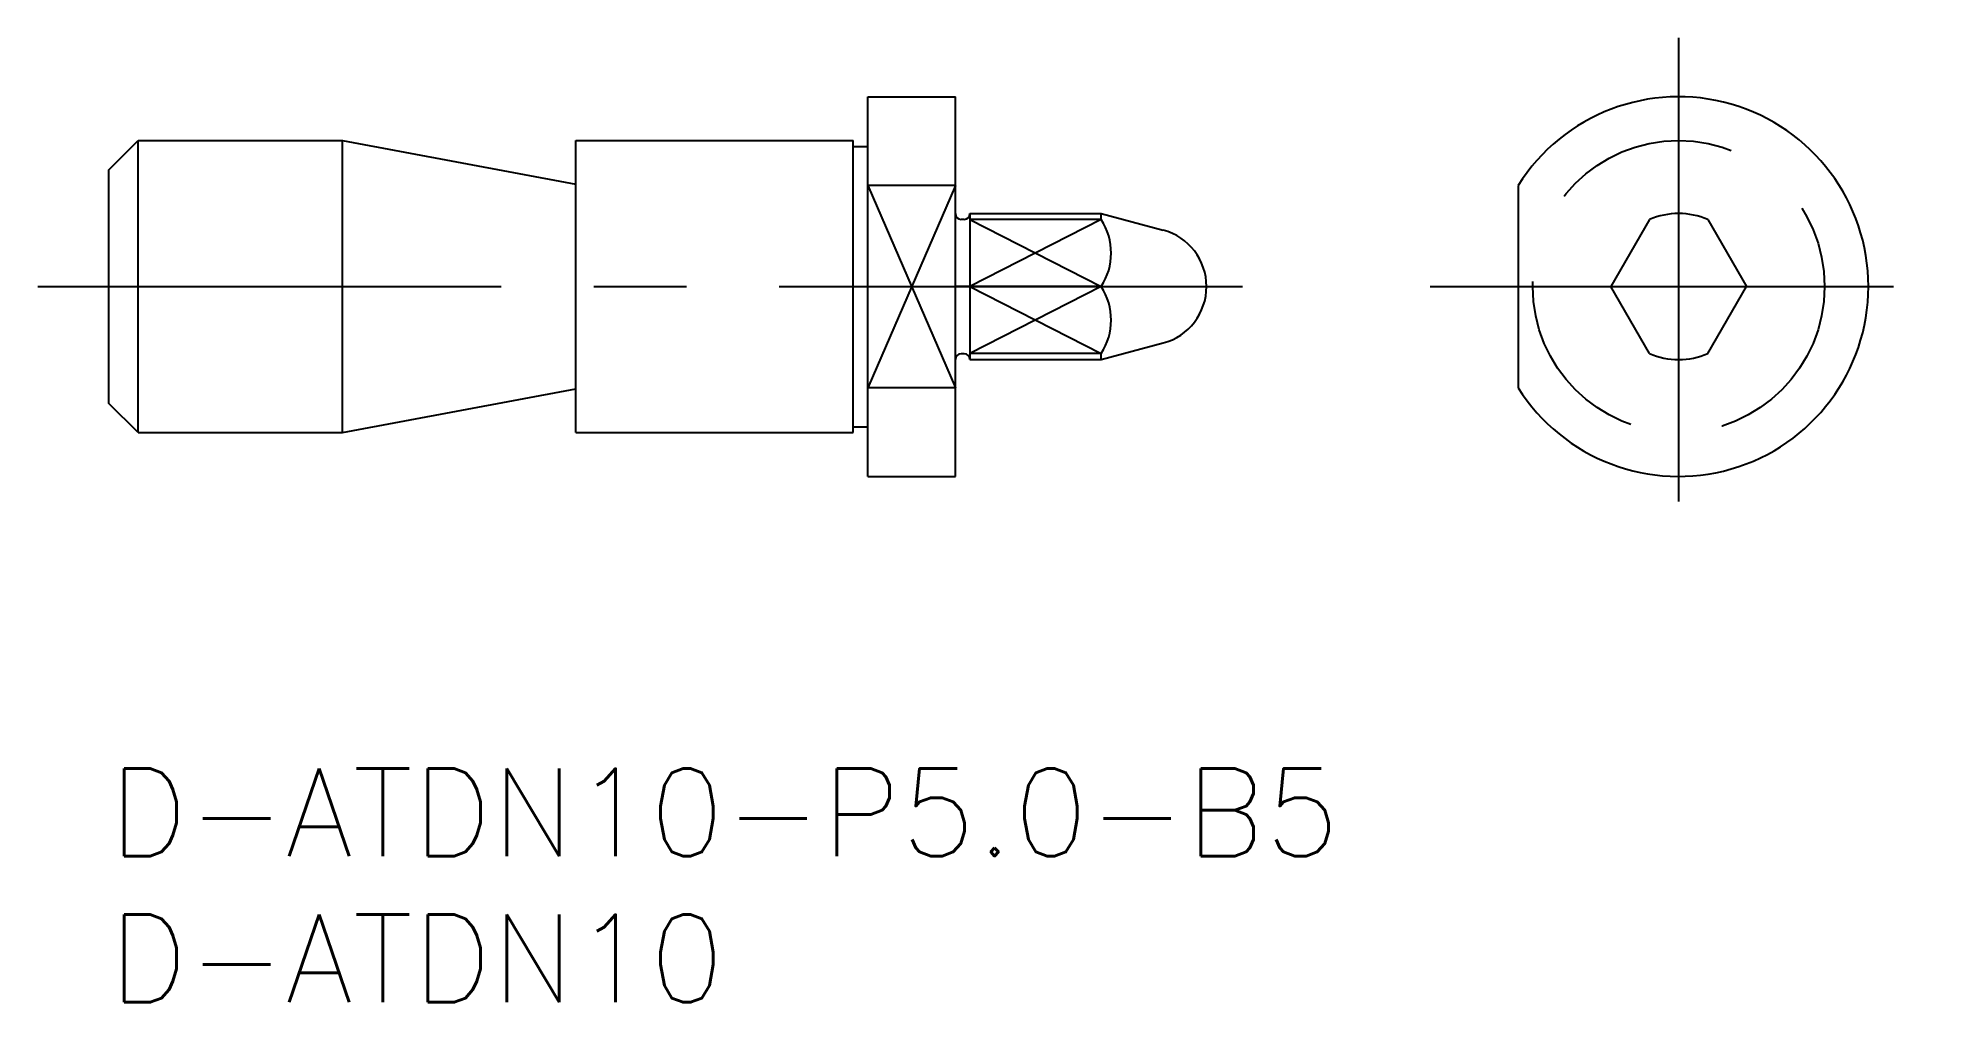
# Model space of a CAD drawing. Extents: x -2.4 to 62.3, y -8 to 25.
import ezdxf

# ---------------------------------------------------------------- set-up
doc = ezdxf.new("R2010")
doc.units = 0
doc.header["$LTSCALE"] = 0.5
doc.linetypes.add('CENTER', pattern=[50.8, 31.75, -6.35, 6.35, -6.35])
doc.linetypes.add('DASHED', pattern=[19.05, 12.7, -6.35])
doc.layers.get('0').update_dxf_attribs({"linetype": 'CONTINUOUS'})
for name, color, linetype in [('MSM_CENTER', 1, 'CENTER'), ('MSM_CONTINUOUS', 7, 'CONTINUOUS'), ('MSM_DASHED', 4, 'DASHED'), ('MSM_NARROW', 5, 'CONTINUOUS'), ('MSM_PART_NUMBER', 7, 'CONTINUOUS')]:
    doc.layers.add(name, color=color, linetype=linetype)
doc.styles.get("Standard").update_dxf_attribs({"font": 'txt.shx', "height": 3, "bigfont": 'bigfont.shx'})

# ---------------------------------------------------------------- blocks, each defined once
blk = doc.blocks.new('*U2')
at = {"layer": 'MSM_PART_NUMBER'}
blk.add_text('D-ATDN10-P5.0-B5', height=3, dxfattribs=at).set_placement((0, -3))
blk = doc.blocks.new('*U3')
at = {"layer": 'MSM_PART_NUMBER'}
blk.add_text('D-ATDN10', height=3, dxfattribs=at).set_placement((0, -8))

msp = doc.modelspace()

# ---------------------------------------------------------------- linework, layer by layer
msp.add_line((27.5, 10), (27.5, 10))
at = {"layer": 'MSM_CENTER'}
for p, q in [((53.781, 25.016), (53.781, 7.984)), ((-2.44, 16.5), (39.203, 16.5)), ((45.265, 16.5), (62.297, 16.5))]:
    msp.add_line(p, q, dxfattribs=at)
at = {"layer": 'MSM_CONTINUOUS'}
for p, q in [((26, 10), (26, 23)), ((26, 23), (29, 23)), ((29, 10), (29, 23)), ((0, 20.5), (1, 21.5)), ((1, 21.5), (8, 21.5)), ((1, 11.5), (1, 21.5)), ((8, 11.5), (8, 21.5)), ((8, 21.5), (16, 20)), ((16, 11.5), (16, 21.5)), ((16, 21.5), (25.5, 21.5)), ((25.5, 11.5), (25.5, 21.5)), ((25.5, 21.3), (26, 21.3)), ((0, 12.5), (0, 20.5)), ((29, 19.964), (26, 19.964)), ((48.281, 19.964), (48.281, 13.036)), ((29.3, 18.8), (29.2, 18.8)), ((29.5, 19), (34, 19)), ((29.5, 19), (29.5, 14)), ((34, 18.791), (29.5, 18.791)), ((34, 18.791), (34, 19)), ((34, 19), (36.12, 18.432)), ((52.781, 18.791), (51.458, 16.5)), ((54.781, 18.791), (56.104, 16.5)), ((34, 16.5), (29, 16.5)), ((34, 16.5), (29.5, 16.5)), ((52.781, 14.209), (51.458, 16.5)), ((54.781, 14.209), (56.104, 16.5)), ((34, 14), (36.12, 14.568)), ((29.3, 14.2), (29.2, 14.2)), ((34, 14.209), (29.5, 14.209)), ((29.5, 14), (34, 14)), ((34, 14), (34, 14.209)), ((8, 11.5), (16, 13)), ((29, 13.036), (26, 13.036)), ((1, 11.5), (0, 12.5)), ((25.5, 11.7), (26, 11.7)), ((1, 11.5), (8, 11.5)), ((16, 11.5), (25.5, 11.5)), ((26, 10), (29, 10)), ((26.75, 10), (26.75, 10))]:
    msp.add_line(p, q, dxfattribs=at)
for centre, radius, start, end in [((53.781, 16.5), 6.5, 212.20423, 147.79577), ((29.2, 19), 0.2, 180, 270), ((29.3, 19), 0.2, 270, 0), ((32.216, 17.646), 2.12, 327.29644, 32.70356), ((53.781, 16.5), 2.5, 66.42182, 113.57818), ((35.603, 16.5), 2, 284.99998, 75), ((32.216, 15.354), 2.12, 327.29641, 32.70357), ((29.2, 14), 0.2, 90, 180), ((29.3, 14), 0.2, 0, 90), ((53.781, 16.5), 2.5, 246.42182, 293.57818)]:
    msp.add_arc(centre, radius, start, end, dxfattribs=at)
at = {"layer": 'MSM_DASHED'}
msp.add_circle((53.781, 16.5), 5, dxfattribs=at)
at = {"layer": 'MSM_NARROW'}
for p, q in [((26, 19.964), (29, 13.036)), ((29, 19.964), (26, 13.036)), ((29.5, 18.791), (34, 16.5)), ((34, 18.791), (29.5, 16.5)), ((34, 16.5), (29.5, 14.209)), ((29.5, 16.5), (34, 14.209))]:
    msp.add_line(p, q, dxfattribs=at)

# ---------------------------------------------------------------- block references
at = {"layer": 'MSM_CONTINUOUS'}
for name in ['*U2', '*U3']:
    msp.add_blockref(name, (0, 0), dxfattribs=at)

doc.saveas('drawing.dxf')
